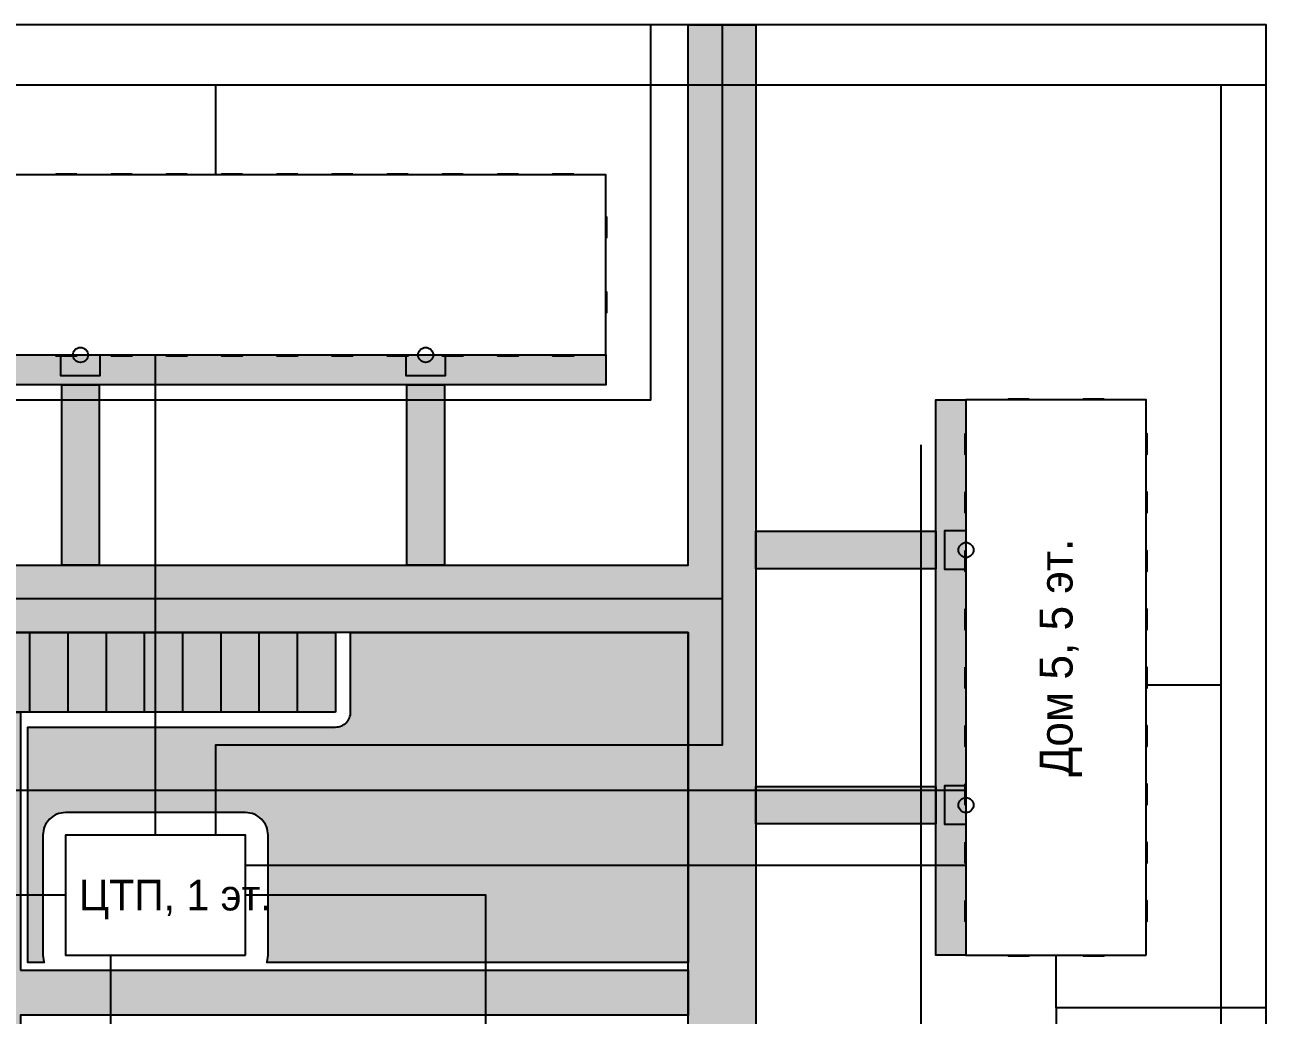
# Model space of a CAD drawing. Header units: metres. Extents: x 0 to 180, y 0 to 150.
# Drawn here: x 97.3 to 180, y 84 to 150 of the extents above; entities that cross this region are included whole.
import ezdxf

# ---------------------------------------------------------------- set-up
doc = ezdxf.new("R2010")
doc.units = ezdxf.units.M
for name, color, linetype in [('BUILDING_FOOTPRINT', 1, 'Continuous'), ('CABLE_COMM', 150, 'Continuous'), ('CANOPIES', 132, 'Continuous'), ('CURB', 8, 'Continuous'), ('ENTRANCES', 132, 'Continuous'), ('GAS_PIPE', 2, 'Continuous'), ('GRASS', 84, 'Continuous'), ('HEATING_T1', 1, 'Continuous'), ('LABELS', 7, 'Continuous'), ('PARKING', 253, 'Continuous'), ('PARKING_MARKINGS', 7, 'Continuous'), ('PATHS', 33, 'Continuous'), ('POWER_CABLE', 212, 'Continuous'), ('ROAD', 251, 'Continuous'), ('SEWER_K1', 30, 'Continuous'), ('SIDEWALK', 31, 'Continuous'), ('TERRITORY_BOUNDARY', 8, 'Continuous'), ('WATER_SUPPLY_B1', 5, 'Continuous'), ('WINDOWS', 150, 'Continuous')]:
    doc.layers.add(name, color=color, linetype=linetype)

msp = doc.modelspace()

# ---------------------------------------------------------------- hatches: boundary and pattern name
at = {"layer": 'GRASS'}
msp.add_hatch(color=84, dxfattribs=at).paths.add_polyline_path([(141.5, 109.5), (141.5, 87.5), (113.412, 87.5), (113.435, 87.565), (113.471, 87.707), (113.493, 87.853), (113.5, 88), (113.5, 96), (113.493, 96.147), (113.471, 96.293), (113.435, 96.435), (113.386, 96.574), (113.323, 96.707), (113.247, 96.833), (113.16, 96.952), (113.061, 97.061), (112.952, 97.16), (112.833, 97.247), (112.707, 97.323), (112.574, 97.386), (112.435, 97.435), (112.293, 97.471), (112.147, 97.493), (112, 97.5), (100, 97.5), (99.853, 97.493), (99.707, 97.471), (99.565, 97.435), (99.426, 97.386), (99.293, 97.323), (99.167, 97.247), (99.048, 97.16), (98.939, 97.061), (98.84, 96.952), (98.753, 96.833), (98.677, 96.707), (98.614, 96.574), (98.565, 96.435), (98.529, 96.293), (98.507, 96.147), (98.5, 96), (98.5, 88), (98.507, 87.853), (98.529, 87.707), (98.565, 87.565), (98.588, 87.5), (97.5, 87.5), (97.5, 103.2), (118, 103.2), (118.098, 103.205), (118.195, 103.219), (118.29, 103.243), (118.383, 103.276), (118.471, 103.318), (118.556, 103.369), (118.634, 103.427), (118.707, 103.493), (118.773, 103.566), (118.831, 103.644), (118.882, 103.729), (118.924, 103.817), (118.957, 103.91), (118.981, 104.005), (118.995, 104.102), (119, 104.2), (119, 109.5)])
at = {"layer": 'PARKING'}
msp.add_hatch(color=253, dxfattribs=at).paths.add_polyline_path([(118, 104.2), (62, 104.2), (62, 109.5), (118, 109.5)])
at = {"layer": 'PATHS'}
for points in [[(99.75, 114), (99.75, 126), (102.25, 126), (102.25, 114)], [(122.75, 114), (122.75, 126), (125.25, 126), (125.25, 114)], [(158, 113.75), (146, 113.75), (146, 116.25), (158, 116.25)], [(97, 87), (141.5, 87), (141.5, 84), (97, 84), (97, 40.5), (94, 40.5), (94, 84), (38.5, 84), (38.5, 87), (94, 87), (94, 104.2), (97, 104.2)], [(158, 96.75), (146, 96.75), (146, 99.25), (158, 99.25)]]:
    msp.add_hatch(color=33, dxfattribs=at).paths.add_polyline_path(points)
at = {"layer": 'ROAD'}
msp.add_hatch(color=251, dxfattribs=at).paths.add_polyline_path([(141.5, 114), (141.5, 150), (146, 150), (146, 114), (146, 109.5), (146, 40.5), (146, 36), (141.5, 36), (90, 36), (90, 40.5), (141.5, 40.5), (141.5, 109.5), (90, 109.5), (90, 114)])
at = {"layer": 'SIDEWALK'}
for points in [[(136, 128), (136, 126), (20, 126), (20, 128)], [(160, 125), (160, 88), (158, 88), (158, 125)]]:
    msp.add_hatch(color=31, dxfattribs=at).paths.add_polyline_path(points)

# ---------------------------------------------------------------- linework, layer by layer
at = {"layer": 'BUILDING_FOOTPRINT'}
for points in [[(136, 128), (136, 140), (20, 140), (20, 128)], [(172, 88), (172, 125), (160, 125), (160, 88)], [(112, 88), (112, 96), (100, 96), (100, 88)]]:
    msp.add_lwpolyline(points, close=True, dxfattribs=at)
at = {"layer": 'CABLE_COMM'}
msp.add_polyline3d([(143.75, 150, -0.6), (143.75, 111.75, -0.6), (30, 111.75, -0.6)], dxfattribs=at)
at = {"layer": 'CANOPIES'}
for points in [[(99.7, 128, 2.7), (102.3, 128, 2.7), (102.3, 126.6, 2.7), (99.7, 126.6, 2.7)], [(122.7, 128, 2.7), (125.3, 128, 2.7), (125.3, 126.6, 2.7), (122.7, 126.6, 2.7)], [(160, 116.3, 2.7), (160, 113.7, 2.7), (158.6, 113.7, 2.7), (158.6, 116.3, 2.7)], [(160, 99.3, 2.7), (160, 96.7, 2.7), (158.6, 96.7, 2.7), (158.6, 99.3, 2.7)]]:
    msp.add_3dface(points, dxfattribs=at)
at = {"layer": 'CURB'}
msp.add_lwpolyline([(34, 0), (34, 36), (34, 40.5), (34, 109.5), (34, 114), (38.5, 114), (141.5, 114), (141.5, 150), (146, 150), (146, 114), (146, 109.5), (146, 40.5), (146, 36), (141.5, 36), (38.5, 36), (38.5, 0)], close=True, dxfattribs=at)
at = {"layer": 'ENTRANCES'}
for centre in [(101, 128, 0.05), (124, 128, 0.05), (160, 115, 0.05), (160, 98, 0.05)]:
    msp.add_circle(centre, 0.5, dxfattribs=at)
at = {"layer": 'GAS_PIPE'}
for points in [[(166, 84.5, -1.2), (166, 88, -1.2)], [(180, 84.5, -1.2), (166, 84.5, -1.2)], [(166, 84.5, -1.2), (166, 75, -1.2)]]:
    msp.add_polyline3d(points, dxfattribs=at)
at = {"layer": 'GRASS'}
msp.add_lwpolyline([(141.5, 109.5), (141.5, 87.5), (113.412, 87.5), (113.435, 87.565), (113.471, 87.707), (113.493, 87.853), (113.5, 88), (113.5, 96), (113.493, 96.147), (113.471, 96.293), (113.435, 96.435), (113.386, 96.574), (113.323, 96.707), (113.247, 96.833), (113.16, 96.952), (113.061, 97.061), (112.952, 97.16), (112.833, 97.247), (112.707, 97.323), (112.574, 97.386), (112.435, 97.435), (112.293, 97.471), (112.147, 97.493), (112, 97.5), (100, 97.5), (99.853, 97.493), (99.707, 97.471), (99.565, 97.435), (99.426, 97.386), (99.293, 97.323), (99.167, 97.247), (99.048, 97.16), (98.939, 97.061), (98.84, 96.952), (98.753, 96.833), (98.677, 96.707), (98.614, 96.574), (98.565, 96.435), (98.529, 96.293), (98.507, 96.147), (98.5, 96), (98.5, 88), (98.507, 87.853), (98.529, 87.707), (98.565, 87.565), (98.588, 87.5), (97.5, 87.5), (97.5, 103.2), (118, 103.2), (118.098, 103.205), (118.195, 103.219), (118.29, 103.243), (118.383, 103.276), (118.471, 103.318), (118.556, 103.369), (118.634, 103.427), (118.707, 103.493), (118.773, 103.566), (118.831, 103.644), (118.882, 103.729), (118.924, 103.817), (118.957, 103.91), (118.981, 104.005), (118.995, 104.102), (119, 104.2), (119, 109.5)], close=True, dxfattribs=at)
at = {"layer": 'HEATING_T1'}
for points in [[(106, 96, -1.4), (106, 128, -1.4)], [(112, 94, -1.4), (160, 94, -1.4)], [(100, 92, -1.4), (20, 92, -1.4)], [(180, 79, -1.4), (128, 79, -1.4), (128, 92, -1.4), (112, 92, -1.4)], [(103, 88, -1.4), (103, 22, -1.4)]]:
    msp.add_polyline3d(points, dxfattribs=at)
at = {"layer": 'PARKING'}
msp.add_lwpolyline([(118, 104.2), (62, 104.2), (62, 109.5), (118, 109.5)], close=True, dxfattribs=at)
at = {"layer": 'PARKING_MARKINGS'}
for p, q in [((97.636, 104.2), (97.636, 109.5)), ((100.182, 104.2), (100.182, 109.5)), ((102.727, 104.2), (102.727, 109.5)), ((105.273, 104.2), (105.273, 109.5)), ((107.818, 104.2), (107.818, 109.5)), ((110.364, 104.2), (110.364, 109.5)), ((112.909, 104.2), (112.909, 109.5)), ((115.455, 104.2), (115.455, 109.5))]:
    msp.add_line(p, q, dxfattribs=at)
at = {"layer": 'PATHS'}
for points in [[(99.75, 114), (99.75, 126), (102.25, 126), (102.25, 114)], [(122.75, 114), (122.75, 126), (125.25, 126), (125.25, 114)], [(158, 113.75), (146, 113.75), (146, 116.25), (158, 116.25)], [(97, 87), (141.5, 87), (141.5, 84), (97, 84), (97, 40.5), (94, 40.5), (94, 84), (38.5, 84), (38.5, 87), (94, 87), (94, 104.2), (97, 104.2)], [(158, 96.75), (146, 96.75), (146, 99.25), (158, 99.25)]]:
    msp.add_lwpolyline(points, close=True, dxfattribs=at)
at = {"layer": 'POWER_CABLE'}
msp.add_polyline3d([(50, 99, -0.7), (160, 99, -0.7)], dxfattribs=at)
at = {"layer": 'ROAD'}
msp.add_lwpolyline([(141.5, 114), (141.5, 150), (146, 150), (146, 114), (146, 109.5), (146, 40.5), (146, 36), (141.5, 36), (90, 36), (90, 40.5), (141.5, 40.5), (141.5, 109.5), (90, 109.5), (90, 114)], close=True, dxfattribs=at)
at = {"layer": 'SEWER_K1'}
for points in [[(24, 125, -2.6), (139, 125, -2.6), (139, 150, -2.6)], [(157, 122, -2.6), (157, 25, -2.6)]]:
    msp.add_polyline3d(points, dxfattribs=at)
at = {"layer": 'SIDEWALK'}
for points in [[(136, 128), (136, 126), (20, 126), (20, 128)], [(160, 125), (160, 88), (158, 88), (158, 125)]]:
    msp.add_lwpolyline(points, close=True, dxfattribs=at)
at = {"layer": 'TERRITORY_BOUNDARY'}
msp.add_lwpolyline([(180, 0), (180, 150), (0, 150), (0, 0)], close=True, dxfattribs=at)
at = {"layer": 'WATER_SUPPLY_B1'}
for points in [[(0, 146, -1.8), (180, 146, -1.8)], [(110, 146, -1.8), (110, 140, -1.8)], [(143.75, 146, -1.8), (143.75, 102, -1.8), (110, 102, -1.8), (110, 96, -1.8)], [(177, 4, -1.8), (177, 146, -1.8)], [(177, 106, -1.8), (172, 106, -1.8)]]:
    msp.add_polyline3d(points, dxfattribs=at)
at = {"layer": 'WINDOWS'}
for points in [[(100.765, 140.05, 0.9), (99.365, 140.05, 0.9), (99.365, 140.05, 2.4), (100.765, 140.05, 2.4)], [(100.765, 140.05, 3.9), (99.365, 140.05, 3.9), (99.365, 140.05, 5.4), (100.765, 140.05, 5.4)], [(100.765, 140.05, 6.9), (99.365, 140.05, 6.9), (99.365, 140.05, 8.4), (100.765, 140.05, 8.4)], [(100.765, 140.05, 9.9), (99.365, 140.05, 9.9), (99.365, 140.05, 11.4), (100.765, 140.05, 11.4)], [(100.765, 140.05, 12.9), (99.365, 140.05, 12.9), (99.365, 140.05, 14.4), (100.765, 140.05, 14.4)], [(100.765, 140.05, 15.9), (99.365, 140.05, 15.9), (99.365, 140.05, 17.4), (100.765, 140.05, 17.4)], [(100.765, 140.05, 18.9), (99.365, 140.05, 18.9), (99.365, 140.05, 20.4), (100.765, 140.05, 20.4)], [(100.765, 140.05, 21.9), (99.365, 140.05, 21.9), (99.365, 140.05, 23.4), (100.765, 140.05, 23.4)], [(100.765, 140.05, 24.9), (99.365, 140.05, 24.9), (99.365, 140.05, 26.4), (100.765, 140.05, 26.4)], [(104.442, 140.05, 0.9), (103.042, 140.05, 0.9), (103.042, 140.05, 2.4), (104.442, 140.05, 2.4)], [(104.442, 140.05, 3.9), (103.042, 140.05, 3.9), (103.042, 140.05, 5.4), (104.442, 140.05, 5.4)], [(104.442, 140.05, 6.9), (103.042, 140.05, 6.9), (103.042, 140.05, 8.4), (104.442, 140.05, 8.4)], [(104.442, 140.05, 9.9), (103.042, 140.05, 9.9), (103.042, 140.05, 11.4), (104.442, 140.05, 11.4)], [(104.442, 140.05, 12.9), (103.042, 140.05, 12.9), (103.042, 140.05, 14.4), (104.442, 140.05, 14.4)], [(104.442, 140.05, 15.9), (103.042, 140.05, 15.9), (103.042, 140.05, 17.4), (104.442, 140.05, 17.4)], [(104.442, 140.05, 18.9), (103.042, 140.05, 18.9), (103.042, 140.05, 20.4), (104.442, 140.05, 20.4)], [(104.442, 140.05, 21.9), (103.042, 140.05, 21.9), (103.042, 140.05, 23.4), (104.442, 140.05, 23.4)], [(104.442, 140.05, 24.9), (103.042, 140.05, 24.9), (103.042, 140.05, 26.4), (104.442, 140.05, 26.4)], [(108.119, 140.05, 0.9), (106.719, 140.05, 0.9), (106.719, 140.05, 2.4), (108.119, 140.05, 2.4)], [(108.119, 140.05, 3.9), (106.719, 140.05, 3.9), (106.719, 140.05, 5.4), (108.119, 140.05, 5.4)], [(108.119, 140.05, 6.9), (106.719, 140.05, 6.9), (106.719, 140.05, 8.4), (108.119, 140.05, 8.4)], [(108.119, 140.05, 9.9), (106.719, 140.05, 9.9), (106.719, 140.05, 11.4), (108.119, 140.05, 11.4)], [(108.119, 140.05, 12.9), (106.719, 140.05, 12.9), (106.719, 140.05, 14.4), (108.119, 140.05, 14.4)], [(108.119, 140.05, 15.9), (106.719, 140.05, 15.9), (106.719, 140.05, 17.4), (108.119, 140.05, 17.4)], [(108.119, 140.05, 18.9), (106.719, 140.05, 18.9), (106.719, 140.05, 20.4), (108.119, 140.05, 20.4)], [(108.119, 140.05, 21.9), (106.719, 140.05, 21.9), (106.719, 140.05, 23.4), (108.119, 140.05, 23.4)], [(108.119, 140.05, 24.9), (106.719, 140.05, 24.9), (106.719, 140.05, 26.4), (108.119, 140.05, 26.4)], [(111.797, 140.05, 0.9), (110.397, 140.05, 0.9), (110.397, 140.05, 2.4), (111.797, 140.05, 2.4)], [(111.797, 140.05, 3.9), (110.397, 140.05, 3.9), (110.397, 140.05, 5.4), (111.797, 140.05, 5.4)], [(111.797, 140.05, 6.9), (110.397, 140.05, 6.9), (110.397, 140.05, 8.4), (111.797, 140.05, 8.4)], [(111.797, 140.05, 9.9), (110.397, 140.05, 9.9), (110.397, 140.05, 11.4), (111.797, 140.05, 11.4)], [(111.797, 140.05, 12.9), (110.397, 140.05, 12.9), (110.397, 140.05, 14.4), (111.797, 140.05, 14.4)], [(111.797, 140.05, 15.9), (110.397, 140.05, 15.9), (110.397, 140.05, 17.4), (111.797, 140.05, 17.4)], [(111.797, 140.05, 18.9), (110.397, 140.05, 18.9), (110.397, 140.05, 20.4), (111.797, 140.05, 20.4)], [(111.797, 140.05, 21.9), (110.397, 140.05, 21.9), (110.397, 140.05, 23.4), (111.797, 140.05, 23.4)], [(111.797, 140.05, 24.9), (110.397, 140.05, 24.9), (110.397, 140.05, 26.4), (111.797, 140.05, 26.4)], [(115.474, 140.05, 0.9), (114.074, 140.05, 0.9), (114.074, 140.05, 2.4), (115.474, 140.05, 2.4)], [(115.474, 140.05, 3.9), (114.074, 140.05, 3.9), (114.074, 140.05, 5.4), (115.474, 140.05, 5.4)], [(115.474, 140.05, 6.9), (114.074, 140.05, 6.9), (114.074, 140.05, 8.4), (115.474, 140.05, 8.4)], [(115.474, 140.05, 9.9), (114.074, 140.05, 9.9), (114.074, 140.05, 11.4), (115.474, 140.05, 11.4)], [(115.474, 140.05, 12.9), (114.074, 140.05, 12.9), (114.074, 140.05, 14.4), (115.474, 140.05, 14.4)], [(115.474, 140.05, 15.9), (114.074, 140.05, 15.9), (114.074, 140.05, 17.4), (115.474, 140.05, 17.4)], [(115.474, 140.05, 18.9), (114.074, 140.05, 18.9), (114.074, 140.05, 20.4), (115.474, 140.05, 20.4)], [(115.474, 140.05, 21.9), (114.074, 140.05, 21.9), (114.074, 140.05, 23.4), (115.474, 140.05, 23.4)], [(115.474, 140.05, 24.9), (114.074, 140.05, 24.9), (114.074, 140.05, 26.4), (115.474, 140.05, 26.4)], [(119.152, 140.05, 0.9), (117.752, 140.05, 0.9), (117.752, 140.05, 2.4), (119.152, 140.05, 2.4)], [(119.152, 140.05, 3.9), (117.752, 140.05, 3.9), (117.752, 140.05, 5.4), (119.152, 140.05, 5.4)], [(119.152, 140.05, 6.9), (117.752, 140.05, 6.9), (117.752, 140.05, 8.4), (119.152, 140.05, 8.4)], [(119.152, 140.05, 9.9), (117.752, 140.05, 9.9), (117.752, 140.05, 11.4), (119.152, 140.05, 11.4)], [(119.152, 140.05, 12.9), (117.752, 140.05, 12.9), (117.752, 140.05, 14.4), (119.152, 140.05, 14.4)], [(119.152, 140.05, 15.9), (117.752, 140.05, 15.9), (117.752, 140.05, 17.4), (119.152, 140.05, 17.4)], [(119.152, 140.05, 18.9), (117.752, 140.05, 18.9), (117.752, 140.05, 20.4), (119.152, 140.05, 20.4)], [(119.152, 140.05, 21.9), (117.752, 140.05, 21.9), (117.752, 140.05, 23.4), (119.152, 140.05, 23.4)], [(119.152, 140.05, 24.9), (117.752, 140.05, 24.9), (117.752, 140.05, 26.4), (119.152, 140.05, 26.4)], [(122.829, 140.05, 0.9), (121.429, 140.05, 0.9), (121.429, 140.05, 2.4), (122.829, 140.05, 2.4)], [(122.829, 140.05, 3.9), (121.429, 140.05, 3.9), (121.429, 140.05, 5.4), (122.829, 140.05, 5.4)], [(122.829, 140.05, 6.9), (121.429, 140.05, 6.9), (121.429, 140.05, 8.4), (122.829, 140.05, 8.4)], [(122.829, 140.05, 9.9), (121.429, 140.05, 9.9), (121.429, 140.05, 11.4), (122.829, 140.05, 11.4)], [(122.829, 140.05, 12.9), (121.429, 140.05, 12.9), (121.429, 140.05, 14.4), (122.829, 140.05, 14.4)], [(122.829, 140.05, 15.9), (121.429, 140.05, 15.9), (121.429, 140.05, 17.4), (122.829, 140.05, 17.4)], [(122.829, 140.05, 18.9), (121.429, 140.05, 18.9), (121.429, 140.05, 20.4), (122.829, 140.05, 20.4)], [(122.829, 140.05, 21.9), (121.429, 140.05, 21.9), (121.429, 140.05, 23.4), (122.829, 140.05, 23.4)], [(122.829, 140.05, 24.9), (121.429, 140.05, 24.9), (121.429, 140.05, 26.4), (122.829, 140.05, 26.4)], [(126.506, 140.05, 0.9), (125.106, 140.05, 0.9), (125.106, 140.05, 2.4), (126.506, 140.05, 2.4)], [(126.506, 140.05, 3.9), (125.106, 140.05, 3.9), (125.106, 140.05, 5.4), (126.506, 140.05, 5.4)], [(126.506, 140.05, 6.9), (125.106, 140.05, 6.9), (125.106, 140.05, 8.4), (126.506, 140.05, 8.4)], [(126.506, 140.05, 9.9), (125.106, 140.05, 9.9), (125.106, 140.05, 11.4), (126.506, 140.05, 11.4)], [(126.506, 140.05, 12.9), (125.106, 140.05, 12.9), (125.106, 140.05, 14.4), (126.506, 140.05, 14.4)], [(126.506, 140.05, 15.9), (125.106, 140.05, 15.9), (125.106, 140.05, 17.4), (126.506, 140.05, 17.4)], [(126.506, 140.05, 18.9), (125.106, 140.05, 18.9), (125.106, 140.05, 20.4), (126.506, 140.05, 20.4)], [(126.506, 140.05, 21.9), (125.106, 140.05, 21.9), (125.106, 140.05, 23.4), (126.506, 140.05, 23.4)], [(126.506, 140.05, 24.9), (125.106, 140.05, 24.9), (125.106, 140.05, 26.4), (126.506, 140.05, 26.4)], [(130.184, 140.05, 0.9), (128.784, 140.05, 0.9), (128.784, 140.05, 2.4), (130.184, 140.05, 2.4)], [(130.184, 140.05, 3.9), (128.784, 140.05, 3.9), (128.784, 140.05, 5.4), (130.184, 140.05, 5.4)], [(130.184, 140.05, 6.9), (128.784, 140.05, 6.9), (128.784, 140.05, 8.4), (130.184, 140.05, 8.4)], [(130.184, 140.05, 9.9), (128.784, 140.05, 9.9), (128.784, 140.05, 11.4), (130.184, 140.05, 11.4)], [(130.184, 140.05, 12.9), (128.784, 140.05, 12.9), (128.784, 140.05, 14.4), (130.184, 140.05, 14.4)], [(130.184, 140.05, 15.9), (128.784, 140.05, 15.9), (128.784, 140.05, 17.4), (130.184, 140.05, 17.4)], [(130.184, 140.05, 18.9), (128.784, 140.05, 18.9), (128.784, 140.05, 20.4), (130.184, 140.05, 20.4)], [(130.184, 140.05, 21.9), (128.784, 140.05, 21.9), (128.784, 140.05, 23.4), (130.184, 140.05, 23.4)], [(130.184, 140.05, 24.9), (128.784, 140.05, 24.9), (128.784, 140.05, 26.4), (130.184, 140.05, 26.4)], [(133.861, 140.05, 0.9), (132.461, 140.05, 0.9), (132.461, 140.05, 2.4), (133.861, 140.05, 2.4)], [(133.861, 140.05, 3.9), (132.461, 140.05, 3.9), (132.461, 140.05, 5.4), (133.861, 140.05, 5.4)], [(133.861, 140.05, 6.9), (132.461, 140.05, 6.9), (132.461, 140.05, 8.4), (133.861, 140.05, 8.4)], [(133.861, 140.05, 9.9), (132.461, 140.05, 9.9), (132.461, 140.05, 11.4), (133.861, 140.05, 11.4)], [(133.861, 140.05, 12.9), (132.461, 140.05, 12.9), (132.461, 140.05, 14.4), (133.861, 140.05, 14.4)], [(133.861, 140.05, 15.9), (132.461, 140.05, 15.9), (132.461, 140.05, 17.4), (133.861, 140.05, 17.4)], [(133.861, 140.05, 18.9), (132.461, 140.05, 18.9), (132.461, 140.05, 20.4), (133.861, 140.05, 20.4)], [(133.861, 140.05, 21.9), (132.461, 140.05, 21.9), (132.461, 140.05, 23.4), (133.861, 140.05, 23.4)], [(133.861, 140.05, 24.9), (132.461, 140.05, 24.9), (132.461, 140.05, 26.4), (133.861, 140.05, 26.4)], [(136.05, 135.8, 0.9), (136.05, 137.2, 0.9), (136.05, 137.2, 2.4), (136.05, 135.8, 2.4)], [(136.05, 135.8, 3.9), (136.05, 137.2, 3.9), (136.05, 137.2, 5.4), (136.05, 135.8, 5.4)], [(136.05, 135.8, 6.9), (136.05, 137.2, 6.9), (136.05, 137.2, 8.4), (136.05, 135.8, 8.4)], [(136.05, 135.8, 9.9), (136.05, 137.2, 9.9), (136.05, 137.2, 11.4), (136.05, 135.8, 11.4)], [(136.05, 135.8, 12.9), (136.05, 137.2, 12.9), (136.05, 137.2, 14.4), (136.05, 135.8, 14.4)], [(136.05, 135.8, 15.9), (136.05, 137.2, 15.9), (136.05, 137.2, 17.4), (136.05, 135.8, 17.4)], [(136.05, 135.8, 18.9), (136.05, 137.2, 18.9), (136.05, 137.2, 20.4), (136.05, 135.8, 20.4)], [(136.05, 135.8, 21.9), (136.05, 137.2, 21.9), (136.05, 137.2, 23.4), (136.05, 135.8, 23.4)], [(136.05, 135.8, 24.9), (136.05, 137.2, 24.9), (136.05, 137.2, 26.4), (136.05, 135.8, 26.4)], [(136.05, 130.8, 0.9), (136.05, 132.2, 0.9), (136.05, 132.2, 2.4), (136.05, 130.8, 2.4)], [(136.05, 130.8, 3.9), (136.05, 132.2, 3.9), (136.05, 132.2, 5.4), (136.05, 130.8, 5.4)], [(136.05, 130.8, 6.9), (136.05, 132.2, 6.9), (136.05, 132.2, 8.4), (136.05, 130.8, 8.4)], [(136.05, 130.8, 9.9), (136.05, 132.2, 9.9), (136.05, 132.2, 11.4), (136.05, 130.8, 11.4)], [(136.05, 130.8, 12.9), (136.05, 132.2, 12.9), (136.05, 132.2, 14.4), (136.05, 130.8, 14.4)], [(136.05, 130.8, 15.9), (136.05, 132.2, 15.9), (136.05, 132.2, 17.4), (136.05, 130.8, 17.4)], [(136.05, 130.8, 18.9), (136.05, 132.2, 18.9), (136.05, 132.2, 20.4), (136.05, 130.8, 20.4)], [(136.05, 130.8, 21.9), (136.05, 132.2, 21.9), (136.05, 132.2, 23.4), (136.05, 130.8, 23.4)], [(136.05, 130.8, 24.9), (136.05, 132.2, 24.9), (136.05, 132.2, 26.4), (136.05, 130.8, 26.4)], [(99.365, 127.95, 3.9), (100.765, 127.95, 3.9), (100.765, 127.95, 5.4), (99.365, 127.95, 5.4)], [(99.365, 127.95, 6.9), (100.765, 127.95, 6.9), (100.765, 127.95, 8.4), (99.365, 127.95, 8.4)], [(99.365, 127.95, 9.9), (100.765, 127.95, 9.9), (100.765, 127.95, 11.4), (99.365, 127.95, 11.4)], [(99.365, 127.95, 12.9), (100.765, 127.95, 12.9), (100.765, 127.95, 14.4), (99.365, 127.95, 14.4)], [(99.365, 127.95, 15.9), (100.765, 127.95, 15.9), (100.765, 127.95, 17.4), (99.365, 127.95, 17.4)], [(99.365, 127.95, 18.9), (100.765, 127.95, 18.9), (100.765, 127.95, 20.4), (99.365, 127.95, 20.4)], [(99.365, 127.95, 21.9), (100.765, 127.95, 21.9), (100.765, 127.95, 23.4), (99.365, 127.95, 23.4)], [(99.365, 127.95, 24.9), (100.765, 127.95, 24.9), (100.765, 127.95, 26.4), (99.365, 127.95, 26.4)], [(103.042, 127.95, 0.9), (104.442, 127.95, 0.9), (104.442, 127.95, 2.4), (103.042, 127.95, 2.4)], [(103.042, 127.95, 3.9), (104.442, 127.95, 3.9), (104.442, 127.95, 5.4), (103.042, 127.95, 5.4)], [(103.042, 127.95, 6.9), (104.442, 127.95, 6.9), (104.442, 127.95, 8.4), (103.042, 127.95, 8.4)], [(103.042, 127.95, 9.9), (104.442, 127.95, 9.9), (104.442, 127.95, 11.4), (103.042, 127.95, 11.4)], [(103.042, 127.95, 12.9), (104.442, 127.95, 12.9), (104.442, 127.95, 14.4), (103.042, 127.95, 14.4)], [(103.042, 127.95, 15.9), (104.442, 127.95, 15.9), (104.442, 127.95, 17.4), (103.042, 127.95, 17.4)], [(103.042, 127.95, 18.9), (104.442, 127.95, 18.9), (104.442, 127.95, 20.4), (103.042, 127.95, 20.4)], [(103.042, 127.95, 21.9), (104.442, 127.95, 21.9), (104.442, 127.95, 23.4), (103.042, 127.95, 23.4)], [(103.042, 127.95, 24.9), (104.442, 127.95, 24.9), (104.442, 127.95, 26.4), (103.042, 127.95, 26.4)], [(106.719, 127.95, 0.9), (108.119, 127.95, 0.9), (108.119, 127.95, 2.4), (106.719, 127.95, 2.4)], [(106.719, 127.95, 3.9), (108.119, 127.95, 3.9), (108.119, 127.95, 5.4), (106.719, 127.95, 5.4)], [(106.719, 127.95, 6.9), (108.119, 127.95, 6.9), (108.119, 127.95, 8.4), (106.719, 127.95, 8.4)], [(106.719, 127.95, 9.9), (108.119, 127.95, 9.9), (108.119, 127.95, 11.4), (106.719, 127.95, 11.4)], [(106.719, 127.95, 12.9), (108.119, 127.95, 12.9), (108.119, 127.95, 14.4), (106.719, 127.95, 14.4)], [(106.719, 127.95, 15.9), (108.119, 127.95, 15.9), (108.119, 127.95, 17.4), (106.719, 127.95, 17.4)], [(106.719, 127.95, 18.9), (108.119, 127.95, 18.9), (108.119, 127.95, 20.4), (106.719, 127.95, 20.4)], [(106.719, 127.95, 21.9), (108.119, 127.95, 21.9), (108.119, 127.95, 23.4), (106.719, 127.95, 23.4)], [(106.719, 127.95, 24.9), (108.119, 127.95, 24.9), (108.119, 127.95, 26.4), (106.719, 127.95, 26.4)], [(110.397, 127.95, 0.9), (111.797, 127.95, 0.9), (111.797, 127.95, 2.4), (110.397, 127.95, 2.4)], [(110.397, 127.95, 3.9), (111.797, 127.95, 3.9), (111.797, 127.95, 5.4), (110.397, 127.95, 5.4)], [(110.397, 127.95, 6.9), (111.797, 127.95, 6.9), (111.797, 127.95, 8.4), (110.397, 127.95, 8.4)], [(110.397, 127.95, 9.9), (111.797, 127.95, 9.9), (111.797, 127.95, 11.4), (110.397, 127.95, 11.4)], [(110.397, 127.95, 12.9), (111.797, 127.95, 12.9), (111.797, 127.95, 14.4), (110.397, 127.95, 14.4)], [(110.397, 127.95, 15.9), (111.797, 127.95, 15.9), (111.797, 127.95, 17.4), (110.397, 127.95, 17.4)], [(110.397, 127.95, 18.9), (111.797, 127.95, 18.9), (111.797, 127.95, 20.4), (110.397, 127.95, 20.4)], [(110.397, 127.95, 21.9), (111.797, 127.95, 21.9), (111.797, 127.95, 23.4), (110.397, 127.95, 23.4)], [(110.397, 127.95, 24.9), (111.797, 127.95, 24.9), (111.797, 127.95, 26.4), (110.397, 127.95, 26.4)], [(114.074, 127.95, 0.9), (115.474, 127.95, 0.9), (115.474, 127.95, 2.4), (114.074, 127.95, 2.4)], [(114.074, 127.95, 3.9), (115.474, 127.95, 3.9), (115.474, 127.95, 5.4), (114.074, 127.95, 5.4)], [(114.074, 127.95, 6.9), (115.474, 127.95, 6.9), (115.474, 127.95, 8.4), (114.074, 127.95, 8.4)], [(114.074, 127.95, 9.9), (115.474, 127.95, 9.9), (115.474, 127.95, 11.4), (114.074, 127.95, 11.4)], [(114.074, 127.95, 12.9), (115.474, 127.95, 12.9), (115.474, 127.95, 14.4), (114.074, 127.95, 14.4)], [(114.074, 127.95, 15.9), (115.474, 127.95, 15.9), (115.474, 127.95, 17.4), (114.074, 127.95, 17.4)], [(114.074, 127.95, 18.9), (115.474, 127.95, 18.9), (115.474, 127.95, 20.4), (114.074, 127.95, 20.4)], [(114.074, 127.95, 21.9), (115.474, 127.95, 21.9), (115.474, 127.95, 23.4), (114.074, 127.95, 23.4)], [(114.074, 127.95, 24.9), (115.474, 127.95, 24.9), (115.474, 127.95, 26.4), (114.074, 127.95, 26.4)], [(117.752, 127.95, 0.9), (119.152, 127.95, 0.9), (119.152, 127.95, 2.4), (117.752, 127.95, 2.4)], [(117.752, 127.95, 3.9), (119.152, 127.95, 3.9), (119.152, 127.95, 5.4), (117.752, 127.95, 5.4)], [(117.752, 127.95, 6.9), (119.152, 127.95, 6.9), (119.152, 127.95, 8.4), (117.752, 127.95, 8.4)], [(117.752, 127.95, 9.9), (119.152, 127.95, 9.9), (119.152, 127.95, 11.4), (117.752, 127.95, 11.4)], [(117.752, 127.95, 12.9), (119.152, 127.95, 12.9), (119.152, 127.95, 14.4), (117.752, 127.95, 14.4)], [(117.752, 127.95, 15.9), (119.152, 127.95, 15.9), (119.152, 127.95, 17.4), (117.752, 127.95, 17.4)], [(117.752, 127.95, 18.9), (119.152, 127.95, 18.9), (119.152, 127.95, 20.4), (117.752, 127.95, 20.4)], [(117.752, 127.95, 21.9), (119.152, 127.95, 21.9), (119.152, 127.95, 23.4), (117.752, 127.95, 23.4)], [(117.752, 127.95, 24.9), (119.152, 127.95, 24.9), (119.152, 127.95, 26.4), (117.752, 127.95, 26.4)], [(121.429, 127.95, 3.9), (122.829, 127.95, 3.9), (122.829, 127.95, 5.4), (121.429, 127.95, 5.4)], [(121.429, 127.95, 6.9), (122.829, 127.95, 6.9), (122.829, 127.95, 8.4), (121.429, 127.95, 8.4)], [(121.429, 127.95, 9.9), (122.829, 127.95, 9.9), (122.829, 127.95, 11.4), (121.429, 127.95, 11.4)], [(121.429, 127.95, 12.9), (122.829, 127.95, 12.9), (122.829, 127.95, 14.4), (121.429, 127.95, 14.4)], [(121.429, 127.95, 15.9), (122.829, 127.95, 15.9), (122.829, 127.95, 17.4), (121.429, 127.95, 17.4)], [(121.429, 127.95, 18.9), (122.829, 127.95, 18.9), (122.829, 127.95, 20.4), (121.429, 127.95, 20.4)], [(121.429, 127.95, 21.9), (122.829, 127.95, 21.9), (122.829, 127.95, 23.4), (121.429, 127.95, 23.4)], [(121.429, 127.95, 24.9), (122.829, 127.95, 24.9), (122.829, 127.95, 26.4), (121.429, 127.95, 26.4)], [(125.106, 127.95, 3.9), (126.506, 127.95, 3.9), (126.506, 127.95, 5.4), (125.106, 127.95, 5.4)], [(125.106, 127.95, 6.9), (126.506, 127.95, 6.9), (126.506, 127.95, 8.4), (125.106, 127.95, 8.4)], [(125.106, 127.95, 9.9), (126.506, 127.95, 9.9), (126.506, 127.95, 11.4), (125.106, 127.95, 11.4)], [(125.106, 127.95, 12.9), (126.506, 127.95, 12.9), (126.506, 127.95, 14.4), (125.106, 127.95, 14.4)], [(125.106, 127.95, 15.9), (126.506, 127.95, 15.9), (126.506, 127.95, 17.4), (125.106, 127.95, 17.4)], [(125.106, 127.95, 18.9), (126.506, 127.95, 18.9), (126.506, 127.95, 20.4), (125.106, 127.95, 20.4)], [(125.106, 127.95, 21.9), (126.506, 127.95, 21.9), (126.506, 127.95, 23.4), (125.106, 127.95, 23.4)], [(125.106, 127.95, 24.9), (126.506, 127.95, 24.9), (126.506, 127.95, 26.4), (125.106, 127.95, 26.4)], [(128.784, 127.95, 0.9), (130.184, 127.95, 0.9), (130.184, 127.95, 2.4), (128.784, 127.95, 2.4)], [(128.784, 127.95, 3.9), (130.184, 127.95, 3.9), (130.184, 127.95, 5.4), (128.784, 127.95, 5.4)], [(128.784, 127.95, 6.9), (130.184, 127.95, 6.9), (130.184, 127.95, 8.4), (128.784, 127.95, 8.4)], [(128.784, 127.95, 9.9), (130.184, 127.95, 9.9), (130.184, 127.95, 11.4), (128.784, 127.95, 11.4)], [(128.784, 127.95, 12.9), (130.184, 127.95, 12.9), (130.184, 127.95, 14.4), (128.784, 127.95, 14.4)], [(128.784, 127.95, 15.9), (130.184, 127.95, 15.9), (130.184, 127.95, 17.4), (128.784, 127.95, 17.4)], [(128.784, 127.95, 18.9), (130.184, 127.95, 18.9), (130.184, 127.95, 20.4), (128.784, 127.95, 20.4)], [(128.784, 127.95, 21.9), (130.184, 127.95, 21.9), (130.184, 127.95, 23.4), (128.784, 127.95, 23.4)], [(128.784, 127.95, 24.9), (130.184, 127.95, 24.9), (130.184, 127.95, 26.4), (128.784, 127.95, 26.4)], [(132.461, 127.95, 0.9), (133.861, 127.95, 0.9), (133.861, 127.95, 2.4), (132.461, 127.95, 2.4)], [(132.461, 127.95, 3.9), (133.861, 127.95, 3.9), (133.861, 127.95, 5.4), (132.461, 127.95, 5.4)], [(132.461, 127.95, 6.9), (133.861, 127.95, 6.9), (133.861, 127.95, 8.4), (132.461, 127.95, 8.4)], [(132.461, 127.95, 9.9), (133.861, 127.95, 9.9), (133.861, 127.95, 11.4), (132.461, 127.95, 11.4)], [(132.461, 127.95, 12.9), (133.861, 127.95, 12.9), (133.861, 127.95, 14.4), (132.461, 127.95, 14.4)], [(132.461, 127.95, 15.9), (133.861, 127.95, 15.9), (133.861, 127.95, 17.4), (132.461, 127.95, 17.4)], [(132.461, 127.95, 18.9), (133.861, 127.95, 18.9), (133.861, 127.95, 20.4), (132.461, 127.95, 20.4)], [(132.461, 127.95, 21.9), (133.861, 127.95, 21.9), (133.861, 127.95, 23.4), (132.461, 127.95, 23.4)], [(132.461, 127.95, 24.9), (133.861, 127.95, 24.9), (133.861, 127.95, 26.4), (132.461, 127.95, 26.4)], [(164.2, 125.05, 0.9), (162.8, 125.05, 0.9), (162.8, 125.05, 2.4), (164.2, 125.05, 2.4)], [(164.2, 125.05, 3.9), (162.8, 125.05, 3.9), (162.8, 125.05, 5.4), (164.2, 125.05, 5.4)], [(164.2, 125.05, 6.9), (162.8, 125.05, 6.9), (162.8, 125.05, 8.4), (164.2, 125.05, 8.4)], [(164.2, 125.05, 9.9), (162.8, 125.05, 9.9), (162.8, 125.05, 11.4), (164.2, 125.05, 11.4)], [(164.2, 125.05, 12.9), (162.8, 125.05, 12.9), (162.8, 125.05, 14.4), (164.2, 125.05, 14.4)], [(169.2, 125.05, 0.9), (167.8, 125.05, 0.9), (167.8, 125.05, 2.4), (169.2, 125.05, 2.4)], [(169.2, 125.05, 3.9), (167.8, 125.05, 3.9), (167.8, 125.05, 5.4), (169.2, 125.05, 5.4)], [(169.2, 125.05, 6.9), (167.8, 125.05, 6.9), (167.8, 125.05, 8.4), (169.2, 125.05, 8.4)], [(169.2, 125.05, 9.9), (167.8, 125.05, 9.9), (167.8, 125.05, 11.4), (169.2, 125.05, 11.4)], [(169.2, 125.05, 12.9), (167.8, 125.05, 12.9), (167.8, 125.05, 14.4), (169.2, 125.05, 14.4)], [(159.95, 122.756, 0.9), (159.95, 121.356, 0.9), (159.95, 121.356, 2.4), (159.95, 122.756, 2.4)], [(159.95, 122.756, 3.9), (159.95, 121.356, 3.9), (159.95, 121.356, 5.4), (159.95, 122.756, 5.4)], [(159.95, 122.756, 6.9), (159.95, 121.356, 6.9), (159.95, 121.356, 8.4), (159.95, 122.756, 8.4)], [(159.95, 122.756, 9.9), (159.95, 121.356, 9.9), (159.95, 121.356, 11.4), (159.95, 122.756, 11.4)], [(159.95, 122.756, 12.9), (159.95, 121.356, 12.9), (159.95, 121.356, 14.4), (159.95, 122.756, 14.4)], [(172.05, 121.356, 0.9), (172.05, 122.756, 0.9), (172.05, 122.756, 2.4), (172.05, 121.356, 2.4)], [(172.05, 121.356, 3.9), (172.05, 122.756, 3.9), (172.05, 122.756, 5.4), (172.05, 121.356, 5.4)], [(172.05, 121.356, 6.9), (172.05, 122.756, 6.9), (172.05, 122.756, 8.4), (172.05, 121.356, 8.4)], [(172.05, 121.356, 9.9), (172.05, 122.756, 9.9), (172.05, 122.756, 11.4), (172.05, 121.356, 11.4)], [(172.05, 121.356, 12.9), (172.05, 122.756, 12.9), (172.05, 122.756, 14.4), (172.05, 121.356, 14.4)], [(159.95, 118.867, 0.9), (159.95, 117.467, 0.9), (159.95, 117.467, 2.4), (159.95, 118.867, 2.4)], [(159.95, 118.867, 3.9), (159.95, 117.467, 3.9), (159.95, 117.467, 5.4), (159.95, 118.867, 5.4)], [(159.95, 118.867, 6.9), (159.95, 117.467, 6.9), (159.95, 117.467, 8.4), (159.95, 118.867, 8.4)], [(159.95, 118.867, 9.9), (159.95, 117.467, 9.9), (159.95, 117.467, 11.4), (159.95, 118.867, 11.4)], [(159.95, 118.867, 12.9), (159.95, 117.467, 12.9), (159.95, 117.467, 14.4), (159.95, 118.867, 14.4)], [(172.05, 117.467, 0.9), (172.05, 118.867, 0.9), (172.05, 118.867, 2.4), (172.05, 117.467, 2.4)], [(172.05, 117.467, 3.9), (172.05, 118.867, 3.9), (172.05, 118.867, 5.4), (172.05, 117.467, 5.4)], [(172.05, 117.467, 6.9), (172.05, 118.867, 6.9), (172.05, 118.867, 8.4), (172.05, 117.467, 8.4)], [(172.05, 117.467, 9.9), (172.05, 118.867, 9.9), (172.05, 118.867, 11.4), (172.05, 117.467, 11.4)], [(172.05, 117.467, 12.9), (172.05, 118.867, 12.9), (172.05, 118.867, 14.4), (172.05, 117.467, 14.4)], [(159.95, 114.978, 3.9), (159.95, 113.578, 3.9), (159.95, 113.578, 5.4), (159.95, 114.978, 5.4)], [(159.95, 114.978, 6.9), (159.95, 113.578, 6.9), (159.95, 113.578, 8.4), (159.95, 114.978, 8.4)], [(159.95, 114.978, 9.9), (159.95, 113.578, 9.9), (159.95, 113.578, 11.4), (159.95, 114.978, 11.4)], [(159.95, 114.978, 12.9), (159.95, 113.578, 12.9), (159.95, 113.578, 14.4), (159.95, 114.978, 14.4)], [(172.05, 113.578, 0.9), (172.05, 114.978, 0.9), (172.05, 114.978, 2.4), (172.05, 113.578, 2.4)], [(172.05, 113.578, 3.9), (172.05, 114.978, 3.9), (172.05, 114.978, 5.4), (172.05, 113.578, 5.4)], [(172.05, 113.578, 6.9), (172.05, 114.978, 6.9), (172.05, 114.978, 8.4), (172.05, 113.578, 8.4)], [(172.05, 113.578, 9.9), (172.05, 114.978, 9.9), (172.05, 114.978, 11.4), (172.05, 113.578, 11.4)], [(172.05, 113.578, 12.9), (172.05, 114.978, 12.9), (172.05, 114.978, 14.4), (172.05, 113.578, 14.4)], [(159.95, 111.089, 0.9), (159.95, 109.689, 0.9), (159.95, 109.689, 2.4), (159.95, 111.089, 2.4)], [(159.95, 111.089, 3.9), (159.95, 109.689, 3.9), (159.95, 109.689, 5.4), (159.95, 111.089, 5.4)], [(159.95, 111.089, 6.9), (159.95, 109.689, 6.9), (159.95, 109.689, 8.4), (159.95, 111.089, 8.4)], [(159.95, 111.089, 9.9), (159.95, 109.689, 9.9), (159.95, 109.689, 11.4), (159.95, 111.089, 11.4)], [(159.95, 111.089, 12.9), (159.95, 109.689, 12.9), (159.95, 109.689, 14.4), (159.95, 111.089, 14.4)], [(172.05, 109.689, 0.9), (172.05, 111.089, 0.9), (172.05, 111.089, 2.4), (172.05, 109.689, 2.4)], [(172.05, 109.689, 3.9), (172.05, 111.089, 3.9), (172.05, 111.089, 5.4), (172.05, 109.689, 5.4)], [(172.05, 109.689, 6.9), (172.05, 111.089, 6.9), (172.05, 111.089, 8.4), (172.05, 109.689, 8.4)], [(172.05, 109.689, 9.9), (172.05, 111.089, 9.9), (172.05, 111.089, 11.4), (172.05, 109.689, 11.4)], [(172.05, 109.689, 12.9), (172.05, 111.089, 12.9), (172.05, 111.089, 14.4), (172.05, 109.689, 14.4)], [(159.95, 107.2, 0.9), (159.95, 105.8, 0.9), (159.95, 105.8, 2.4), (159.95, 107.2, 2.4)], [(159.95, 107.2, 3.9), (159.95, 105.8, 3.9), (159.95, 105.8, 5.4), (159.95, 107.2, 5.4)], [(159.95, 107.2, 6.9), (159.95, 105.8, 6.9), (159.95, 105.8, 8.4), (159.95, 107.2, 8.4)], [(159.95, 107.2, 9.9), (159.95, 105.8, 9.9), (159.95, 105.8, 11.4), (159.95, 107.2, 11.4)], [(159.95, 107.2, 12.9), (159.95, 105.8, 12.9), (159.95, 105.8, 14.4), (159.95, 107.2, 14.4)], [(172.05, 105.8, 0.9), (172.05, 107.2, 0.9), (172.05, 107.2, 2.4), (172.05, 105.8, 2.4)], [(172.05, 105.8, 3.9), (172.05, 107.2, 3.9), (172.05, 107.2, 5.4), (172.05, 105.8, 5.4)], [(172.05, 105.8, 6.9), (172.05, 107.2, 6.9), (172.05, 107.2, 8.4), (172.05, 105.8, 8.4)], [(172.05, 105.8, 9.9), (172.05, 107.2, 9.9), (172.05, 107.2, 11.4), (172.05, 105.8, 11.4)], [(172.05, 105.8, 12.9), (172.05, 107.2, 12.9), (172.05, 107.2, 14.4), (172.05, 105.8, 14.4)], [(159.95, 103.311, 0.9), (159.95, 101.911, 0.9), (159.95, 101.911, 2.4), (159.95, 103.311, 2.4)], [(159.95, 103.311, 3.9), (159.95, 101.911, 3.9), (159.95, 101.911, 5.4), (159.95, 103.311, 5.4)], [(159.95, 103.311, 6.9), (159.95, 101.911, 6.9), (159.95, 101.911, 8.4), (159.95, 103.311, 8.4)], [(159.95, 103.311, 9.9), (159.95, 101.911, 9.9), (159.95, 101.911, 11.4), (159.95, 103.311, 11.4)], [(159.95, 103.311, 12.9), (159.95, 101.911, 12.9), (159.95, 101.911, 14.4), (159.95, 103.311, 14.4)], [(172.05, 101.911, 0.9), (172.05, 103.311, 0.9), (172.05, 103.311, 2.4), (172.05, 101.911, 2.4)], [(172.05, 101.911, 3.9), (172.05, 103.311, 3.9), (172.05, 103.311, 5.4), (172.05, 101.911, 5.4)], [(172.05, 101.911, 6.9), (172.05, 103.311, 6.9), (172.05, 103.311, 8.4), (172.05, 101.911, 8.4)], [(172.05, 101.911, 9.9), (172.05, 103.311, 9.9), (172.05, 103.311, 11.4), (172.05, 101.911, 11.4)], [(172.05, 101.911, 12.9), (172.05, 103.311, 12.9), (172.05, 103.311, 14.4), (172.05, 101.911, 14.4)], [(159.95, 99.422, 3.9), (159.95, 98.022, 3.9), (159.95, 98.022, 5.4), (159.95, 99.422, 5.4)], [(159.95, 99.422, 6.9), (159.95, 98.022, 6.9), (159.95, 98.022, 8.4), (159.95, 99.422, 8.4)], [(159.95, 99.422, 9.9), (159.95, 98.022, 9.9), (159.95, 98.022, 11.4), (159.95, 99.422, 11.4)], [(159.95, 99.422, 12.9), (159.95, 98.022, 12.9), (159.95, 98.022, 14.4), (159.95, 99.422, 14.4)], [(172.05, 98.022, 0.9), (172.05, 99.422, 0.9), (172.05, 99.422, 2.4), (172.05, 98.022, 2.4)], [(172.05, 98.022, 3.9), (172.05, 99.422, 3.9), (172.05, 99.422, 5.4), (172.05, 98.022, 5.4)], [(172.05, 98.022, 6.9), (172.05, 99.422, 6.9), (172.05, 99.422, 8.4), (172.05, 98.022, 8.4)], [(172.05, 98.022, 9.9), (172.05, 99.422, 9.9), (172.05, 99.422, 11.4), (172.05, 98.022, 11.4)], [(172.05, 98.022, 12.9), (172.05, 99.422, 12.9), (172.05, 99.422, 14.4), (172.05, 98.022, 14.4)], [(159.95, 95.533, 0.9), (159.95, 94.133, 0.9), (159.95, 94.133, 2.4), (159.95, 95.533, 2.4)], [(159.95, 95.533, 3.9), (159.95, 94.133, 3.9), (159.95, 94.133, 5.4), (159.95, 95.533, 5.4)], [(159.95, 95.533, 6.9), (159.95, 94.133, 6.9), (159.95, 94.133, 8.4), (159.95, 95.533, 8.4)], [(159.95, 95.533, 9.9), (159.95, 94.133, 9.9), (159.95, 94.133, 11.4), (159.95, 95.533, 11.4)], [(159.95, 95.533, 12.9), (159.95, 94.133, 12.9), (159.95, 94.133, 14.4), (159.95, 95.533, 14.4)], [(172.05, 94.133, 0.9), (172.05, 95.533, 0.9), (172.05, 95.533, 2.4), (172.05, 94.133, 2.4)], [(172.05, 94.133, 3.9), (172.05, 95.533, 3.9), (172.05, 95.533, 5.4), (172.05, 94.133, 5.4)], [(172.05, 94.133, 6.9), (172.05, 95.533, 6.9), (172.05, 95.533, 8.4), (172.05, 94.133, 8.4)], [(172.05, 94.133, 9.9), (172.05, 95.533, 9.9), (172.05, 95.533, 11.4), (172.05, 94.133, 11.4)], [(172.05, 94.133, 12.9), (172.05, 95.533, 12.9), (172.05, 95.533, 14.4), (172.05, 94.133, 14.4)], [(159.95, 91.644, 0.9), (159.95, 90.244, 0.9), (159.95, 90.244, 2.4), (159.95, 91.644, 2.4)], [(159.95, 91.644, 3.9), (159.95, 90.244, 3.9), (159.95, 90.244, 5.4), (159.95, 91.644, 5.4)], [(159.95, 91.644, 6.9), (159.95, 90.244, 6.9), (159.95, 90.244, 8.4), (159.95, 91.644, 8.4)], [(159.95, 91.644, 9.9), (159.95, 90.244, 9.9), (159.95, 90.244, 11.4), (159.95, 91.644, 11.4)], [(159.95, 91.644, 12.9), (159.95, 90.244, 12.9), (159.95, 90.244, 14.4), (159.95, 91.644, 14.4)], [(172.05, 90.244, 0.9), (172.05, 91.644, 0.9), (172.05, 91.644, 2.4), (172.05, 90.244, 2.4)], [(172.05, 90.244, 3.9), (172.05, 91.644, 3.9), (172.05, 91.644, 5.4), (172.05, 90.244, 5.4)], [(172.05, 90.244, 6.9), (172.05, 91.644, 6.9), (172.05, 91.644, 8.4), (172.05, 90.244, 8.4)], [(172.05, 90.244, 9.9), (172.05, 91.644, 9.9), (172.05, 91.644, 11.4), (172.05, 90.244, 11.4)], [(172.05, 90.244, 12.9), (172.05, 91.644, 12.9), (172.05, 91.644, 14.4), (172.05, 90.244, 14.4)], [(162.8, 87.95, 0.9), (164.2, 87.95, 0.9), (164.2, 87.95, 2.4), (162.8, 87.95, 2.4)], [(162.8, 87.95, 3.9), (164.2, 87.95, 3.9), (164.2, 87.95, 5.4), (162.8, 87.95, 5.4)], [(162.8, 87.95, 6.9), (164.2, 87.95, 6.9), (164.2, 87.95, 8.4), (162.8, 87.95, 8.4)], [(162.8, 87.95, 9.9), (164.2, 87.95, 9.9), (164.2, 87.95, 11.4), (162.8, 87.95, 11.4)], [(162.8, 87.95, 12.9), (164.2, 87.95, 12.9), (164.2, 87.95, 14.4), (162.8, 87.95, 14.4)], [(167.8, 87.95, 0.9), (169.2, 87.95, 0.9), (169.2, 87.95, 2.4), (167.8, 87.95, 2.4)], [(167.8, 87.95, 3.9), (169.2, 87.95, 3.9), (169.2, 87.95, 5.4), (167.8, 87.95, 5.4)], [(167.8, 87.95, 6.9), (169.2, 87.95, 6.9), (169.2, 87.95, 8.4), (167.8, 87.95, 8.4)], [(167.8, 87.95, 9.9), (169.2, 87.95, 9.9), (169.2, 87.95, 11.4), (167.8, 87.95, 11.4)], [(167.8, 87.95, 12.9), (169.2, 87.95, 12.9), (169.2, 87.95, 14.4), (167.8, 87.95, 14.4)]]:
    msp.add_3dface(points, dxfattribs=at)

# ---------------------------------------------------------------- texts
at = {"layer": 'LABELS'}
msp.add_text('Дом 5, 5 эт.', height=2.2, rotation=90, dxfattribs=at).set_placement((167.1, 99.9))
msp.add_text('ЦТП, 1 эт.', height=2.04, dxfattribs=at).set_placement((100.9, 90.98))

doc.saveas('drawing.dxf')
